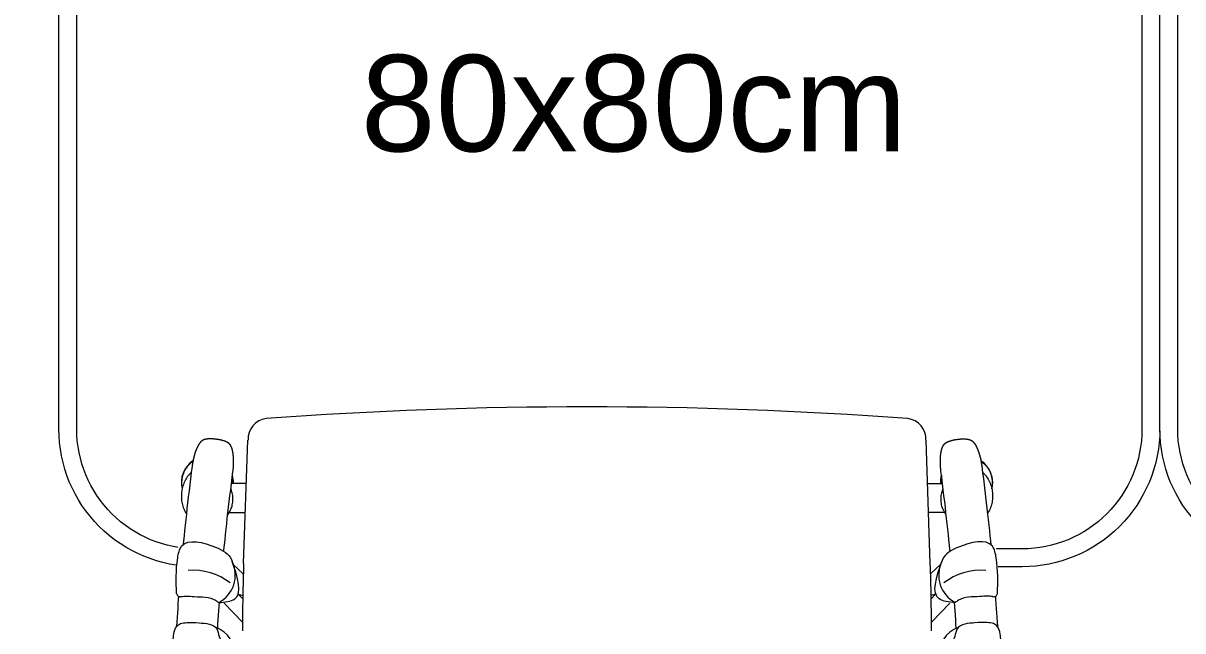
# Model space of a CAD drawing. Header units: centimetres. Extents: x 5488 to 20269, y -31398 to -19684.
# Drawn here: x 6162.2 to 6246.5, y -23435.6 to -23391.5 of the extents above; entities that cross this region are included whole.
import ezdxf

# ---------------------------------------------------------------- set-up
doc = ezdxf.new("R2010")
doc.units = ezdxf.units.CM
doc.set_wipeout_variables(frame=1)
doc.linetypes.add('( Hidden )', pattern=[0.375, 0.25, -0.125])
doc.linetypes.add('DOT', pattern=[0.25, 0, -0.25])
doc.layers.add('wipeout', color=7, linetype='Continuous', true_color=0xffffff)
for name, color, linetype, lineweight in [('xxx_Auto_Kaplama_Ahşap Tarama', 16, 'Continuous', 5), ('xxx_Auto_Tefris_Tefris', 32, 'Continuous', 15), ('xxx_Auto_Yardimci_Yazi', 7, 'Continuous', 9)]:
    doc.layers.add(name, color=color, linetype=linetype, lineweight=lineweight)
doc.styles.add('4N_100', font='arial.ttf', dxfattribs={"height": 16})

# ---------------------------------------------------------------- blocks, each defined once
blk = doc.blocks.new('uyt6ueueyu')
at = {"linetype": 'DOT'}
blk.add_wipeout([(-901.908, 523.87), (-841.908, 523.87), (-834.837, 520.941), (-831.908, 513.87), (-831.908, 451.684), (-834.837, 446.799), (-841.908, 443.87), (-901.908, 443.87), (-908.979, 446.799), (-911.908, 453.87), (-911.908, 513.87), (-908.979, 520.941)], dxfattribs=at).dxf.layer = 'wipeout'
at = {"color": 0}
for points in [[(-901.908, 523.87), (-841.908, 523.87, -0.414214), (-831.908, 513.87), (-831.908, 453.87, -0.414214), (-841.908, 443.87), (-901.908, 443.87, -0.414214), (-911.908, 453.87), (-911.908, 513.87, -0.414214)], [(-901.908, 522.57), (-841.908, 522.57, -0.414214), (-833.208, 513.87), (-833.208, 453.87, -0.414214), (-841.908, 445.17), (-901.908, 445.17, -0.414214), (-910.608, 453.87), (-910.608, 513.87, -0.414214)]]:
    blk.add_lwpolyline(points, format="xyb", close=True, dxfattribs=at)
at = {"layer": 'xxx_Auto_Yardimci_Yazi', "color": 0, "linetype": '( Hidden )', "ltscale": 50, "style": '4N_100'}
blk.add_text('80x80cm', height=7, rotation=90, dxfattribs=at).set_placement((-862.064, 465.807))
blk = doc.blocks.new('A$C3D946979')
blk.add_wipeout([(-24.741, 5.566), (-25.68, 5.564), (-25.748, 4.918), (-25.716, 3.357), (-25.716, 2.826), (-26.502, 2.438), (-27.383, 2.326), (-28.086, 2.326), (-28.311, 2.93), (-28.601, 3.809), (-29.309, 4.488), (-29.695, 5.843), (-29.452, 7.385), (-29.133, 8.266), (-29.803, 10.535), (-30.711, 24.967), (-28.803, 38.793), (-26.624, 45.419), (-24.671, 48.868), (-25.579, 50.774), (-25.942, 52.816), (-26.426, 53.969), (-26.283, 55.183), (-25.783, 55.754), (-24.943, 56.218), (-24.05, 56.254), (-22.8, 55.629), (-22.389, 55.545), (-22.478, 56.955), (-22.746, 57.74), (-22.836, 58.186), (-22.375, 59.432), (-21.814, 60.485), (-21.355, 60.967), (-20.627, 61.24), (-19.83, 61.16), (-18.464, 61.08), (-16.709, 60.967), (-14.828, 61.053), (-12.412, 61.338), (-10.698, 61.302), (-7.18, 60.909), (-4.608, 60.695), (-2.929, 60.892), (-1, 61.356), (1.239, 61.73), (3.954, 61.73), (6.829, 61.445), (9.336, 61.318), (13.658, 61.354), (16.605, 60.961), (20.927, 59.783), (22.413, 59.096), (22.842, 58.186), (22.753, 57.74), (22.485, 56.955), (22.395, 55.545), (22.806, 55.629), (24.056, 56.254), (24.949, 56.218), (25.789, 55.754), (26.289, 55.183), (26.432, 53.969), (25.948, 52.816), (25.585, 50.774), (24.677, 48.868), (26.63, 45.419), (28.809, 38.793), (30.718, 24.967), (29.809, 10.535), (29.139, 8.266), (29.459, 7.385), (29.701, 5.843), (29.315, 4.488), (28.607, 3.809), (28.318, 2.93), (28.093, 2.326), (27.389, 2.326), (26.509, 2.438), (25.723, 2.826), (25.723, 3.357), (25.754, 4.918), (25.686, 5.564), (24.747, 5.564), (24.727, 2.259), (24.279, 1.374), (23.31, 0.855), (22.777, 0.817), (11.397, 0.204), (0.003, 0), (-11.658, 0.214), (-23.312, 0.641), (-23.838, 1.023), (-24.273, 1.374), (-24.537, 1.827), (-24.629, 2.343)]).dxf.layer = 'wipeout'
at = {"color": 0}
for p, q in [((-26.369, 14.252), (-25.028, 15.625)), ((26.375, 14.252), (25.035, 15.625)), ((-25.333, 13.589), (-25.011, 13.937)), ((-25.333, 13.589), (-25.006, 13.704)), ((25.339, 13.589), (25.013, 13.704)), ((25.339, 13.589), (25.017, 13.937)), ((-25.696, 11.455), (-24.969, 12.124)), ((25.702, 11.455), (24.975, 12.124))]:
    blk.add_line(p, q, dxfattribs=at)
at = {"color": 0, "linetype": 'Continuous'}
for p, q in [((-24.945, 11.385), (-24.945, 11.385)), ((-24.945, 11.385), (-24.631, 2.415)), ((24.951, 11.385), (24.637, 2.415)), ((24.951, 11.385), (24.951, 11.385)), ((-25.985, 7.664), (-24.815, 7.664)), ((25.991, 7.664), (24.821, 7.664)), ((-24.741, 5.564), (-25.829, 5.564)), ((-24.741, 5.564), (-25.829, 5.564)), ((24.747, 5.564), (25.835, 5.564)), ((24.747, 5.564), (25.835, 5.564)), ((-24.631, 2.415), (-24.631, 2.415)), ((24.637, 2.415), (24.637, 2.415))]:
    blk.add_line(p, q, dxfattribs=at)
for points in [[(-26.829, 16.077), (-26.829, 16.077), (-26.81, 15.765), (-26.791, 15.45), (-26.77, 15.133), (-26.749, 14.814), (-26.726, 14.492), (-26.704, 14.181)], [(26.835, 16.077), (26.835, 16.077), (26.816, 15.765), (26.797, 15.45), (26.776, 15.133), (26.755, 14.814), (26.732, 14.492), (26.71, 14.181)], [(-29.674, 13.756), (-29.69, 13.974), (-29.714, 14.305), (-29.737, 14.634), (-29.759, 14.961), (-29.78, 15.284), (-29.8, 15.606), (-29.819, 15.926), (-29.821, 15.964)], [(29.68, 13.756), (29.696, 13.974), (29.72, 14.305), (29.743, 14.634), (29.765, 14.961), (29.786, 15.284), (29.806, 15.606), (29.825, 15.926), (29.827, 15.964)], [(-26.383, 10.49), (-26.373, 10.386), (-26.336, 10.019), (-26.297, 9.646), (-26.257, 9.268), (-26.216, 8.885), (-26.174, 8.496), (-26.13, 8.1), (-26.084, 7.699), (-26.037, 7.291), (-25.988, 6.875), (-25.938, 6.453), (-25.885, 6.023), (-25.831, 5.585), (-25.776, 5.139), (-25.72, 4.697)], [(26.389, 10.49), (26.379, 10.386), (26.342, 10.019), (26.303, 9.646), (26.264, 9.268), (26.222, 8.885), (26.18, 8.496), (26.136, 8.1), (26.09, 7.699), (26.043, 7.291), (25.994, 6.875), (25.944, 6.453), (25.892, 6.023), (25.838, 5.585), (25.782, 5.139), (25.726, 4.697)], [(-28.688, 4.307), (-28.746, 4.767), (-28.803, 5.221), (-28.858, 5.668), (-28.911, 6.105), (-28.963, 6.535), (-29.012, 6.958), (-29.06, 7.374), (-29.107, 7.783), (-29.151, 8.186), (-29.195, 8.583), (-29.237, 8.973), (-29.277, 9.358), (-29.316, 9.738), (-29.343, 10.002)], [(28.694, 4.307), (28.752, 4.767), (28.809, 5.221), (28.864, 5.668), (28.917, 6.105), (28.969, 6.535), (29.018, 6.958), (29.066, 7.374), (29.113, 7.783), (29.158, 8.186), (29.201, 8.583), (29.243, 8.973), (29.283, 9.358), (29.322, 9.738), (29.349, 10.002)], [(-28.024, 2.509), (-28.027, 2.512), (-28.031, 2.516), (-28.035, 2.519), (-28.039, 2.523), (-28.043, 2.527), (-28.046, 2.53), (-28.05, 2.534), (-28.054, 2.539), (-28.059, 2.543), (-28.063, 2.547), (-28.067, 2.552), (-28.071, 2.556), (-28.076, 2.561), (-28.08, 2.566), (-28.084, 2.571), (-28.089, 2.576), (-28.093, 2.581), (-28.098, 2.587), (-28.103, 2.592), (-28.107, 2.598), (-28.112, 2.604), (-28.117, 2.61), (-28.122, 2.616), (-28.127, 2.622), (-28.132, 2.628), (-28.137, 2.635), (-28.142, 2.642), (-28.147, 2.648), (-28.152, 2.655), (-28.157, 2.663), (-28.162, 2.67), (-28.167, 2.677), (-28.172, 2.685), (-28.177, 2.692), (-28.182, 2.7), (-28.188, 2.708), (-28.193, 2.716), (-28.198, 2.724), (-28.203, 2.732), (-28.208, 2.74), (-28.214, 2.749), (-28.219, 2.758), (-28.224, 2.766), (-28.229, 2.775), (-28.235, 2.784), (-28.24, 2.794), (-28.245, 2.803), (-28.251, 2.812), (-28.256, 2.822), (-28.261, 2.832), (-28.266, 2.842), (-28.272, 2.852), (-28.277, 2.862), (-28.282, 2.872), (-28.288, 2.882), (-28.293, 2.893), (-28.298, 2.903), (-28.304, 2.914), (-28.309, 2.925), (-28.314, 2.936), (-28.319, 2.947), (-28.325, 2.958), (-28.33, 2.969), (-28.335, 2.981), (-28.34, 2.992), (-28.345, 3.004), (-28.351, 3.015), (-28.356, 3.027), (-28.361, 3.039), (-28.366, 3.051), (-28.371, 3.063), (-28.376, 3.076), (-28.381, 3.088), (-28.386, 3.1), (-28.392, 3.113), (-28.397, 3.126), (-28.402, 3.138), (-28.407, 3.151), (-28.412, 3.164), (-28.417, 3.178), (-28.422, 3.191), (-28.427, 3.204), (-28.432, 3.218), (-28.436, 3.232), (-28.441, 3.245), (-28.446, 3.259), (-28.451, 3.273), (-28.456, 3.288), (-28.461, 3.302), (-28.466, 3.316), (-28.471, 3.331), (-28.476, 3.346), (-28.481, 3.361), (-28.485, 3.376), (-28.49, 3.391), (-28.495, 3.406), (-28.5, 3.422), (-28.505, 3.438), (-28.509, 3.454), (-28.514, 3.47), (-28.519, 3.486), (-28.524, 3.502), (-28.528, 3.519), (-28.533, 3.535), (-28.538, 3.552), (-28.542, 3.569), (-28.547, 3.587), (-28.552, 3.604), (-28.556, 3.622), (-28.561, 3.64), (-28.565, 3.658), (-28.57, 3.676), (-28.574, 3.694), (-28.579, 3.713), (-28.583, 3.732), (-28.588, 3.751), (-28.592, 3.77), (-28.597, 3.789), (-28.601, 3.809), (-28.606, 3.829), (-28.61, 3.849), (-28.614, 3.87), (-28.619, 3.89), (-28.623, 3.911), (-28.627, 3.932), (-28.631, 3.954), (-28.635, 3.975), (-28.639, 3.997), (-28.643, 4.02), (-28.648, 4.042), (-28.651, 4.065), (-28.655, 4.088), (-28.659, 4.111), (-28.663, 4.135), (-28.667, 4.159), (-28.671, 4.183), (-28.674, 4.208), (-28.678, 4.232), (-28.681, 4.258), (-28.685, 4.283), (-28.688, 4.307)], [(-25.72, 4.697), (-25.715, 4.657), (-25.71, 4.615), (-25.705, 4.573), (-25.701, 4.53), (-25.697, 4.488), (-25.693, 4.445), (-25.69, 4.403), (-25.687, 4.36), (-25.684, 4.318), (-25.681, 4.275), (-25.679, 4.233), (-25.677, 4.192), (-25.676, 4.15), (-25.675, 4.109), (-25.674, 4.069), (-25.673, 4.029), (-25.673, 3.99), (-25.673, 3.974)], [(25.726, 4.697), (25.721, 4.657), (25.716, 4.615), (25.711, 4.573), (25.707, 4.53), (25.703, 4.488), (25.699, 4.445), (25.696, 4.403), (25.693, 4.36), (25.69, 4.318), (25.688, 4.275), (25.685, 4.233), (25.684, 4.192), (25.682, 4.15), (25.681, 4.109), (25.68, 4.069), (25.68, 4.029), (25.679, 3.99), (25.679, 3.974)], [(28.03, 2.509), (28.034, 2.512), (28.037, 2.516), (28.041, 2.519), (28.045, 2.523), (28.049, 2.527), (28.053, 2.53), (28.057, 2.534), (28.061, 2.539), (28.065, 2.543), (28.069, 2.547), (28.073, 2.552), (28.077, 2.556), (28.082, 2.561), (28.086, 2.566), (28.091, 2.571), (28.095, 2.576), (28.1, 2.581), (28.104, 2.587), (28.109, 2.592), (28.114, 2.598), (28.118, 2.604), (28.123, 2.61), (28.128, 2.616), (28.133, 2.622), (28.138, 2.628), (28.143, 2.635), (28.148, 2.642), (28.153, 2.648), (28.158, 2.655), (28.163, 2.663), (28.168, 2.67), (28.173, 2.677), (28.178, 2.685), (28.183, 2.692), (28.189, 2.7), (28.194, 2.708), (28.199, 2.716), (28.204, 2.724), (28.209, 2.732), (28.214, 2.74), (28.22, 2.749), (28.225, 2.758), (28.23, 2.766), (28.235, 2.775), (28.241, 2.784), (28.246, 2.794), (28.251, 2.803), (28.257, 2.812), (28.262, 2.822), (28.267, 2.832), (28.273, 2.842), (28.278, 2.852), (28.283, 2.862), (28.289, 2.872), (28.294, 2.882), (28.299, 2.893), (28.304, 2.903), (28.31, 2.914), (28.315, 2.925), (28.32, 2.936), (28.325, 2.947), (28.331, 2.958), (28.336, 2.969), (28.341, 2.981), (28.346, 2.992), (28.352, 3.004), (28.357, 3.015), (28.362, 3.027), (28.367, 3.039), (28.372, 3.051), (28.377, 3.063), (28.382, 3.076), (28.388, 3.088), (28.393, 3.1), (28.398, 3.113), (28.403, 3.126), (28.408, 3.138), (28.413, 3.151), (28.418, 3.164), (28.423, 3.178), (28.428, 3.191), (28.433, 3.204), (28.438, 3.218), (28.443, 3.232), (28.448, 3.245), (28.452, 3.259), (28.457, 3.273), (28.462, 3.288), (28.467, 3.302), (28.472, 3.316), (28.477, 3.331), (28.482, 3.346), (28.487, 3.361), (28.491, 3.376), (28.496, 3.391), (28.501, 3.406), (28.506, 3.422), (28.511, 3.438), (28.515, 3.454), (28.52, 3.47), (28.525, 3.486), (28.53, 3.502), (28.534, 3.519), (28.539, 3.535), (28.544, 3.552), (28.548, 3.569), (28.553, 3.587), (28.558, 3.604), (28.562, 3.622), (28.567, 3.64), (28.572, 3.658), (28.576, 3.676), (28.581, 3.694), (28.585, 3.713), (28.59, 3.732), (28.594, 3.751), (28.599, 3.77), (28.603, 3.789), (28.607, 3.809), (28.612, 3.829), (28.616, 3.849), (28.62, 3.87), (28.625, 3.89), (28.629, 3.911), (28.633, 3.932), (28.637, 3.954), (28.641, 3.975), (28.646, 3.997), (28.65, 4.02), (28.654, 4.042), (28.658, 4.065), (28.662, 4.088), (28.665, 4.111), (28.669, 4.135), (28.673, 4.159), (28.677, 4.183), (28.68, 4.208), (28.684, 4.232), (28.687, 4.258), (28.691, 4.283), (28.694, 4.307)], [(-25.673, 3.974), (-25.673, 3.957), (-25.673, 3.939), (-25.674, 3.92), (-25.674, 3.902), (-25.674, 3.885), (-25.674, 3.867), (-25.675, 3.85), (-25.675, 3.833), (-25.676, 3.817), (-25.676, 3.8), (-25.677, 3.784), (-25.678, 3.768), (-25.678, 3.752), (-25.679, 3.736), (-25.68, 3.721), (-25.681, 3.705), (-25.682, 3.69), (-25.683, 3.675), (-25.684, 3.66), (-25.685, 3.645), (-25.686, 3.63), (-25.687, 3.616), (-25.688, 3.601), (-25.689, 3.587), (-25.691, 3.572), (-25.692, 3.558), (-25.693, 3.544), (-25.695, 3.53), (-25.696, 3.516), (-25.697, 3.502), (-25.699, 3.488), (-25.701, 3.475), (-25.702, 3.461), (-25.704, 3.448), (-25.705, 3.434), (-25.707, 3.421), (-25.709, 3.408), (-25.711, 3.395), (-25.713, 3.382), (-25.714, 3.369), (-25.716, 3.357), (-25.718, 3.344), (-25.72, 3.332), (-25.722, 3.319), (-25.724, 3.307), (-25.727, 3.295), (-25.729, 3.283), (-25.731, 3.271), (-25.733, 3.259), (-25.735, 3.247), (-25.738, 3.236), (-25.74, 3.224), (-25.742, 3.213), (-25.745, 3.202), (-25.747, 3.191), (-25.75, 3.18), (-25.752, 3.169), (-25.755, 3.158), (-25.757, 3.147), (-25.76, 3.137), (-25.763, 3.126), (-25.765, 3.116), (-25.768, 3.106), (-25.771, 3.096), (-25.773, 3.086), (-25.776, 3.076), (-25.779, 3.066), (-25.782, 3.057), (-25.784, 3.048), (-25.787, 3.038), (-25.79, 3.029), (-25.793, 3.02), (-25.796, 3.012), (-25.799, 3.003), (-25.802, 2.994), (-25.805, 2.986), (-25.808, 2.978), (-25.81, 2.969), (-25.813, 2.961), (-25.816, 2.953), (-25.819, 2.946), (-25.822, 2.938), (-25.826, 2.931), (-25.829, 2.923), (-25.832, 2.916), (-25.835, 2.909), (-25.838, 2.902), (-25.841, 2.895), (-25.844, 2.889), (-25.847, 2.882), (-25.849, 2.876), (-25.852, 2.87), (-25.855, 2.864), (-25.858, 2.858), (-25.861, 2.852), (-25.864, 2.847), (-25.867, 2.841), (-25.87, 2.836), (-25.872, 2.831), (-25.875, 2.826), (-25.878, 2.821), (-25.881, 2.816), (-25.883, 2.812), (-25.886, 2.807), (-25.889, 2.803), (-25.891, 2.799), (-25.894, 2.794), (-25.896, 2.79), (-25.899, 2.786), (-25.901, 2.782), (-25.904, 2.778), (-25.907, 2.775), (-25.909, 2.771), (-25.912, 2.767), (-25.914, 2.764), (-25.917, 2.76), (-25.919, 2.757), (-25.922, 2.753), (-25.924, 2.75), (-25.927, 2.747), (-25.929, 2.743), (-25.932, 2.74), (-25.934, 2.737), (-25.937, 2.734), (-25.939, 2.73), (-25.942, 2.727), (-25.945, 2.724), (-25.947, 2.721), (-25.95, 2.718), (-25.953, 2.715), (-25.955, 2.712), (-25.958, 2.708), (-25.961, 2.705), (-25.964, 2.702), (-25.967, 2.699), (-25.97, 2.696), (-25.973, 2.693), (-25.976, 2.69), (-25.979, 2.687), (-25.982, 2.683), (-25.986, 2.68), (-25.989, 2.677), (-25.992, 2.674), (-25.996, 2.671), (-25.999, 2.668), (-26.003, 2.664), (-26.006, 2.661), (-26.01, 2.658), (-26.014, 2.655), (-26.018, 2.652), (-26.021, 2.649), (-26.025, 2.646), (-26.029, 2.643), (-26.033, 2.64), (-26.037, 2.637), (-26.041, 2.634), (-26.045, 2.631), (-26.049, 2.628), (-26.054, 2.625), (-26.058, 2.622), (-26.062, 2.619), (-26.067, 2.616), (-26.071, 2.613), (-26.076, 2.61), (-26.08, 2.607), (-26.085, 2.604), (-26.09, 2.601), (-26.095, 2.598), (-26.1, 2.595), (-26.105, 2.592), (-26.11, 2.589), (-26.115, 2.586), (-26.121, 2.583), (-26.126, 2.579), (-26.132, 2.576), (-26.137, 2.573), (-26.143, 2.57), (-26.149, 2.567), (-26.155, 2.564), (-26.162, 2.561), (-26.168, 2.558), (-26.175, 2.554), (-26.181, 2.551), (-26.188, 2.548), (-26.195, 2.545), (-26.202, 2.541), (-26.21, 2.538), (-26.218, 2.535), (-26.226, 2.531), (-26.234, 2.528), (-26.243, 2.524), (-26.251, 2.52), (-26.26, 2.517), (-26.27, 2.513), (-26.279, 2.509), (-26.288, 2.506), (-26.298, 2.502), (-26.307, 2.499), (-26.317, 2.495)], [(25.679, 3.974), (25.679, 3.957), (25.68, 3.939), (25.68, 3.92), (25.68, 3.902), (25.68, 3.885), (25.681, 3.867), (25.681, 3.85), (25.681, 3.833), (25.682, 3.817), (25.683, 3.8), (25.683, 3.784), (25.684, 3.768), (25.685, 3.752), (25.685, 3.736), (25.686, 3.721), (25.687, 3.705), (25.688, 3.69), (25.689, 3.675), (25.69, 3.66), (25.691, 3.645), (25.692, 3.63), (25.693, 3.616), (25.694, 3.601), (25.695, 3.587), (25.697, 3.572), (25.698, 3.558), (25.699, 3.544), (25.701, 3.53), (25.702, 3.516), (25.704, 3.502), (25.705, 3.488), (25.707, 3.475), (25.708, 3.461), (25.71, 3.448), (25.712, 3.434), (25.713, 3.421), (25.715, 3.408), (25.717, 3.395), (25.719, 3.382), (25.721, 3.369), (25.723, 3.357), (25.725, 3.344), (25.727, 3.332), (25.729, 3.319), (25.731, 3.307), (25.733, 3.295), (25.735, 3.283), (25.737, 3.271), (25.739, 3.259), (25.742, 3.247), (25.744, 3.236), (25.746, 3.224), (25.749, 3.213), (25.751, 3.202), (25.753, 3.191), (25.756, 3.18), (25.758, 3.169), (25.761, 3.158), (25.763, 3.147), (25.766, 3.137), (25.769, 3.126), (25.771, 3.116), (25.774, 3.106), (25.777, 3.096), (25.779, 3.086), (25.782, 3.076), (25.785, 3.066), (25.788, 3.057), (25.791, 3.048), (25.793, 3.038), (25.796, 3.029), (25.799, 3.02), (25.802, 3.012), (25.805, 3.003), (25.808, 2.994), (25.811, 2.986), (25.814, 2.978), (25.817, 2.969), (25.82, 2.961), (25.823, 2.953), (25.826, 2.946), (25.829, 2.938), (25.832, 2.931), (25.835, 2.923), (25.838, 2.916), (25.841, 2.909), (25.844, 2.902), (25.847, 2.895), (25.85, 2.889), (25.853, 2.882), (25.856, 2.876), (25.859, 2.87), (25.861, 2.864), (25.864, 2.858), (25.867, 2.852), (25.87, 2.847), (25.873, 2.841), (25.876, 2.836), (25.879, 2.831), (25.881, 2.826), (25.884, 2.821), (25.887, 2.816), (25.889, 2.812), (25.892, 2.807), (25.895, 2.803), (25.897, 2.799), (25.9, 2.794), (25.902, 2.79), (25.905, 2.786), (25.908, 2.782), (25.91, 2.778), (25.913, 2.775), (25.915, 2.771), (25.918, 2.767), (25.92, 2.764), (25.923, 2.76), (25.925, 2.757), (25.928, 2.753), (25.93, 2.75), (25.933, 2.747), (25.935, 2.743), (25.938, 2.74), (25.94, 2.737), (25.943, 2.734), (25.945, 2.73), (25.948, 2.727), (25.951, 2.724), (25.953, 2.721), (25.956, 2.718), (25.959, 2.715), (25.962, 2.712), (25.964, 2.708), (25.967, 2.705), (25.97, 2.702), (25.973, 2.699), (25.976, 2.696), (25.979, 2.693), (25.982, 2.69), (25.985, 2.687), (25.988, 2.683), (25.992, 2.68), (25.995, 2.677), (25.998, 2.674), (26.002, 2.671), (26.005, 2.668), (26.009, 2.664), (26.013, 2.661), (26.016, 2.658), (26.02, 2.655), (26.024, 2.652), (26.027, 2.649), (26.031, 2.646), (26.035, 2.643), (26.039, 2.64), (26.043, 2.637), (26.047, 2.634), (26.051, 2.631), (26.056, 2.628), (26.06, 2.625), (26.064, 2.622), (26.068, 2.619), (26.073, 2.616), (26.077, 2.613), (26.082, 2.61), (26.086, 2.607), (26.091, 2.604), (26.096, 2.601), (26.101, 2.598), (26.106, 2.595), (26.111, 2.592), (26.116, 2.589), (26.121, 2.586), (26.127, 2.583), (26.132, 2.579), (26.138, 2.576), (26.144, 2.573), (26.149, 2.57), (26.155, 2.567), (26.162, 2.564), (26.168, 2.561), (26.174, 2.558), (26.181, 2.554), (26.187, 2.551), (26.194, 2.548), (26.201, 2.545), (26.209, 2.541), (26.216, 2.538), (26.224, 2.535), (26.232, 2.531), (26.24, 2.528), (26.249, 2.524), (26.258, 2.52), (26.267, 2.517), (26.276, 2.513), (26.285, 2.509), (26.294, 2.506), (26.304, 2.502), (26.313, 2.499), (26.323, 2.495)], [(-26.317, 2.495), (-26.326, 2.492), (-26.336, 2.489), (-26.346, 2.485), (-26.356, 2.482), (-26.365, 2.479), (-26.375, 2.475), (-26.385, 2.472), (-26.395, 2.469), (-26.405, 2.466), (-26.415, 2.463), (-26.425, 2.46), (-26.435, 2.457), (-26.446, 2.454), (-26.456, 2.451), (-26.466, 2.448), (-26.476, 2.445), (-26.487, 2.442), (-26.497, 2.439), (-26.508, 2.436), (-26.518, 2.434), (-26.529, 2.431), (-26.539, 2.428), (-26.55, 2.426), (-26.56, 2.423), (-26.571, 2.42), (-26.582, 2.418), (-26.593, 2.415), (-26.603, 2.413), (-26.614, 2.41), (-26.625, 2.408), (-26.636, 2.406), (-26.647, 2.403), (-26.658, 2.401), (-26.669, 2.399), (-26.68, 2.396), (-26.691, 2.394), (-26.702, 2.392), (-26.713, 2.39), (-26.724, 2.388), (-26.736, 2.385), (-26.747, 2.383), (-26.758, 2.381), (-26.769, 2.379), (-26.781, 2.377), (-26.792, 2.375), (-26.803, 2.374), (-26.815, 2.372), (-26.826, 2.37), (-26.837, 2.368), (-26.849, 2.366), (-26.86, 2.365), (-26.872, 2.363), (-26.883, 2.361), (-26.894, 2.36), (-26.906, 2.358), (-26.917, 2.356), (-26.929, 2.355), (-26.94, 2.353), (-26.952, 2.352), (-26.963, 2.351), (-26.974, 2.349), (-26.986, 2.348), (-26.997, 2.347), (-27.009, 2.345), (-27.02, 2.344), (-27.032, 2.343), (-27.043, 2.342), (-27.054, 2.341), (-27.066, 2.34), (-27.077, 2.339), (-27.089, 2.338), (-27.1, 2.337), (-27.111, 2.336), (-27.123, 2.335), (-27.134, 2.334), (-27.145, 2.333), (-27.157, 2.332), (-27.168, 2.332), (-27.179, 2.331), (-27.191, 2.33), (-27.202, 2.33), (-27.213, 2.329), (-27.224, 2.329), (-27.235, 2.328), (-27.246, 2.328), (-27.257, 2.327), (-27.269, 2.327), (-27.28, 2.327), (-27.291, 2.326), (-27.302, 2.326), (-27.312, 2.326), (-27.323, 2.326), (-27.334, 2.326), (-27.345, 2.326), (-27.356, 2.326), (-27.367, 2.326), (-27.378, 2.326), (-27.388, 2.326), (-27.399, 2.326), (-27.41, 2.326), (-27.42, 2.326), (-27.431, 2.327), (-27.441, 2.327), (-27.452, 2.328), (-27.462, 2.328), (-27.473, 2.328), (-27.483, 2.329), (-27.494, 2.33), (-27.504, 2.33), (-27.514, 2.331), (-27.525, 2.332), (-27.535, 2.332), (-27.546, 2.333), (-27.556, 2.334), (-27.566, 2.335), (-27.577, 2.336), (-27.587, 2.337), (-27.597, 2.338), (-27.607, 2.34), (-27.617, 2.341), (-27.627, 2.342), (-27.636, 2.344), (-27.646, 2.345), (-27.655, 2.347), (-27.665, 2.348), (-27.674, 2.35), (-27.682, 2.351), (-27.691, 2.353), (-27.699, 2.354), (-27.707, 2.356), (-27.714, 2.357), (-27.722, 2.359), (-27.729, 2.361), (-27.736, 2.362), (-27.743, 2.364), (-27.75, 2.366), (-27.757, 2.367), (-27.763, 2.369), (-27.769, 2.371), (-27.776, 2.373), (-27.782, 2.374), (-27.788, 2.376), (-27.794, 2.378), (-27.799, 2.38), (-27.805, 2.382), (-27.81, 2.383), (-27.816, 2.385), (-27.821, 2.387), (-27.826, 2.389), (-27.832, 2.391), (-27.837, 2.393), (-27.842, 2.395), (-27.847, 2.397), (-27.852, 2.399), (-27.856, 2.401), (-27.861, 2.403), (-27.866, 2.405), (-27.871, 2.407), (-27.875, 2.409), (-27.88, 2.411), (-27.884, 2.413), (-27.889, 2.416), (-27.893, 2.418), (-27.897, 2.42), (-27.901, 2.422), (-27.906, 2.424), (-27.91, 2.427), (-27.914, 2.429), (-27.918, 2.431), (-27.922, 2.433), (-27.925, 2.436), (-27.929, 2.438), (-27.933, 2.44), (-27.936, 2.442), (-27.94, 2.445), (-27.944, 2.447), (-27.947, 2.449), (-27.951, 2.452), (-27.954, 2.454), (-27.958, 2.456), (-27.961, 2.459), (-27.965, 2.461), (-27.968, 2.464), (-27.971, 2.466), (-27.975, 2.469), (-27.978, 2.471), (-27.982, 2.474), (-27.985, 2.476), (-27.989, 2.479), (-27.992, 2.482), (-27.995, 2.485), (-27.999, 2.487), (-28.002, 2.49), (-28.006, 2.493), (-28.009, 2.496), (-28.013, 2.499), (-28.017, 2.502), (-28.02, 2.506), (-28.024, 2.509)], [(26.323, 2.495), (26.333, 2.492), (26.342, 2.489), (26.352, 2.485), (26.362, 2.482), (26.372, 2.479), (26.381, 2.475), (26.391, 2.472), (26.401, 2.469), (26.411, 2.466), (26.421, 2.463), (26.431, 2.46), (26.442, 2.457), (26.452, 2.454), (26.462, 2.451), (26.472, 2.448), (26.483, 2.445), (26.493, 2.442), (26.503, 2.439), (26.514, 2.436), (26.524, 2.434), (26.535, 2.431), (26.545, 2.428), (26.556, 2.426), (26.567, 2.423), (26.577, 2.42), (26.588, 2.418), (26.599, 2.415), (26.61, 2.413), (26.62, 2.41), (26.631, 2.408), (26.642, 2.406), (26.653, 2.403), (26.664, 2.401), (26.675, 2.399), (26.686, 2.396), (26.697, 2.394), (26.708, 2.392), (26.719, 2.39), (26.731, 2.388), (26.742, 2.385), (26.753, 2.383), (26.764, 2.381), (26.776, 2.379), (26.787, 2.377), (26.798, 2.375), (26.809, 2.374), (26.821, 2.372), (26.832, 2.37), (26.843, 2.368), (26.855, 2.366), (26.866, 2.365), (26.878, 2.363), (26.889, 2.361), (26.9, 2.36), (26.912, 2.358), (26.923, 2.356), (26.935, 2.355), (26.946, 2.353), (26.958, 2.352), (26.969, 2.351), (26.981, 2.349), (26.992, 2.348), (27.003, 2.347), (27.015, 2.345), (27.026, 2.344), (27.038, 2.343), (27.049, 2.342), (27.061, 2.341), (27.072, 2.34), (27.083, 2.339), (27.095, 2.338), (27.106, 2.337), (27.118, 2.336), (27.129, 2.335), (27.14, 2.334), (27.152, 2.333), (27.163, 2.332), (27.174, 2.332), (27.185, 2.331), (27.197, 2.33), (27.208, 2.33), (27.219, 2.329), (27.23, 2.329), (27.241, 2.328), (27.253, 2.328), (27.264, 2.327), (27.275, 2.327), (27.286, 2.327), (27.297, 2.326), (27.308, 2.326), (27.319, 2.326), (27.33, 2.326), (27.34, 2.326), (27.351, 2.326), (27.362, 2.326), (27.373, 2.326), (27.384, 2.326), (27.394, 2.326), (27.405, 2.326), (27.416, 2.326), (27.426, 2.326), (27.437, 2.327), (27.447, 2.327), (27.458, 2.328), (27.468, 2.328), (27.479, 2.328), (27.489, 2.329), (27.5, 2.33), (27.51, 2.33), (27.521, 2.331), (27.531, 2.332), (27.541, 2.332), (27.552, 2.333), (27.562, 2.334), (27.572, 2.335), (27.583, 2.336), (27.593, 2.337), (27.603, 2.338), (27.613, 2.34), (27.623, 2.341), (27.633, 2.342), (27.643, 2.344), (27.652, 2.345), (27.662, 2.347), (27.671, 2.348), (27.68, 2.35), (27.689, 2.351), (27.697, 2.353), (27.705, 2.354), (27.713, 2.356), (27.721, 2.357), (27.728, 2.359), (27.735, 2.361), (27.742, 2.362), (27.749, 2.364), (27.756, 2.366), (27.763, 2.367), (27.769, 2.369), (27.776, 2.371), (27.782, 2.373), (27.788, 2.374), (27.794, 2.376), (27.8, 2.378), (27.805, 2.38), (27.811, 2.382), (27.817, 2.383), (27.822, 2.385), (27.827, 2.387), (27.833, 2.389), (27.838, 2.391), (27.843, 2.393), (27.848, 2.395), (27.853, 2.397), (27.858, 2.399), (27.863, 2.401), (27.867, 2.403), (27.872, 2.405), (27.877, 2.407), (27.881, 2.409), (27.886, 2.411), (27.89, 2.413), (27.895, 2.416), (27.899, 2.418), (27.903, 2.42), (27.908, 2.422), (27.912, 2.424), (27.916, 2.427), (27.92, 2.429), (27.924, 2.431), (27.928, 2.433), (27.932, 2.436), (27.935, 2.438), (27.939, 2.44), (27.943, 2.442), (27.946, 2.445), (27.95, 2.447), (27.953, 2.449), (27.957, 2.452), (27.96, 2.454), (27.964, 2.456), (27.967, 2.459), (27.971, 2.461), (27.974, 2.464), (27.978, 2.466), (27.981, 2.469), (27.984, 2.471), (27.988, 2.474), (27.991, 2.476), (27.995, 2.479), (27.998, 2.482), (28.002, 2.485), (28.005, 2.487), (28.009, 2.49), (28.012, 2.493), (28.016, 2.496), (28.019, 2.499), (28.023, 2.502), (28.026, 2.506), (28.03, 2.509)]]:
    blk.add_lwpolyline(points, dxfattribs=at)
at = {"color": 0}
for centre, radius, start, end in [((-27.503, 17.756), 1.81, 287.36087, 98.41718), ((27.509, 17.756), 1.81, 81.58282, 252.63913), ((-29.554, 13.517), 0.266, 72.1329, 172.71193), ((-27.814, 12.208), 2.264, 334.47471, 62.07072), ((27.82, 12.208), 2.264, 117.92928, 205.52529), ((29.561, 13.517), 0.266, 7.28807, 107.8671), ((-28.6, 16.2), 4.337, 265.103, 308.06332), ((28.606, 16.2), 4.337, 231.93668, 274.897), ((-23.13, 2.343), 1.498, 177.25247, 263.3283), ((23.136, 2.343), 1.498, 276.6717, 2.74753), ((0, 318.054), 318.054, 265.79808, 274.20303)]:
    blk.add_arc(centre, radius, start, end, dxfattribs=at)
at = {"color": 0, "linetype": 'Continuous'}
for centre, radius, start, end in [((114.51, 16.258), 139.539, 180, 182.00122), ((-114.503, 16.258), 139.539, 357.99878, 360), ((-27.575, 5.496), 1.896, 166.1181, 236.40585), ((27.581, 5.496), 1.896, 303.59415, 13.8819), ((-27.573, 5.505), 1.876, 345.01391, 1.77606), ((-27.575, 5.496), 1.896, 343.81557, 2.03219), ((27.581, 5.496), 1.896, 177.96781, 196.18443), ((27.579, 5.505), 1.876, 178.22394, 194.98609), ((-25.818, 4.685), 0.0996, 359.93103, 7.2593), ((25.825, 4.685), 0.0996, 172.7407, 180.06897)]:
    blk.add_arc(centre, radius, start, end, dxfattribs=at)
at = {"color": 0}
for points in [[(-30.172, 19.209), (-30.135, 18.872), (-30.03, 17.74), (-30.184, 15.756), (-28.926, 15.643), (-28.079, 15.68), (-26.868, 15.784), (-26.724, 16.941), (-26.011, 17.852), (-26.688, 18.7), (-26.843, 19.396), (-27.332, 19.546), (-27.784, 19.553), (-28.514, 19.506), (-29.227, 19.478), (-29.755, 19.557), (-29.808, 19.567)], [(30.178, 19.209), (30.141, 18.872), (30.036, 17.74), (30.19, 15.756), (28.932, 15.643), (28.085, 15.68), (26.874, 15.784), (26.73, 16.941), (26.017, 17.852), (26.694, 18.7), (26.85, 19.396), (27.338, 19.546), (27.79, 19.553), (28.52, 19.506), (29.233, 19.478), (29.761, 19.557), (29.814, 19.567)]]:
    blk.add_open_spline(points, degree=3, knots=[3.854023, 3.854023, 3.854023, 3.854023, 16.546227, 38.521238, 43.179211, 52.016197, 65.591116, 71.485374, 84.792764, 95.185356, 100.712243, 104.500367, 109.247904, 114.505743, 126.410231, 130.579045, 130.579045, 130.579045, 130.579045], dxfattribs=at)
for points in [[(-29.819, 13.551), (-29.736, 10.97), (-29.453, 10.117), (-26.984, 10.189), (-25.835, 11.077), (-25.771, 11.232)], [(-29.474, 13.771), (-29.121, 13.738), (-28.532, 13.775), (-26.981, 14.041), (-26.753, 14.209)], [(-26.753, 14.209), (-25.591, 13.95), (-25.771, 11.232)], [(26.76, 14.209), (25.597, 13.95), (25.777, 11.232)], [(29.825, 13.551), (29.742, 10.97), (29.459, 10.117), (26.99, 10.189), (25.841, 11.077), (25.777, 11.232)], [(29.481, 13.771), (29.127, 13.738), (28.538, 13.775), (26.988, 14.041), (26.76, 14.209)]]:
    blk.add_spline(points, degree=3, dxfattribs=at)
at = {"color": 0, "linetype": 'Continuous'}
for points, knots in [([(-28.744, 4.75), (-28.8, 4.801), (-28.904, 4.908), (-29.082, 5.134), (-29.256, 5.437), (-29.395, 5.822), (-29.468, 6.218), (-29.477, 6.618), (-29.423, 7.016), (-29.302, 7.405), (-29.178, 7.649), (-29.105, 7.765)], [0, 0, 0, 0, 0.06949, 0.135819, 0.263024, 0.386532, 0.508371, 0.629659, 0.75125, 0.87414, 1, 1, 1, 1]), ([(-26.101, 7.849), (-26.047, 7.772), (-25.95, 7.612), (-25.873, 7.441), (-25.84, 7.355)], [0, 0, 0, 0, 0.506004, 1, 1, 1, 1]), ([(26.107, 7.849), (26.053, 7.772), (25.956, 7.612), (25.88, 7.441), (25.847, 7.355)], [0, 0, 0, 0, 0.506004, 1, 1, 1, 1]), ([(28.75, 4.75), (28.806, 4.801), (28.91, 4.908), (29.088, 5.134), (29.262, 5.437), (29.402, 5.822), (29.475, 6.218), (29.484, 6.618), (29.429, 7.016), (29.309, 7.405), (29.184, 7.649), (29.111, 7.765)], [0, 0, 0, 0, 0.06949, 0.135819, 0.263024, 0.386532, 0.508371, 0.629659, 0.75125, 0.87414, 1, 1, 1, 1]), ([(-25.84, 7.355), (-25.821, 7.305), (-25.786, 7.197), (-25.746, 7.024), (-25.722, 6.834), (-25.719, 6.637), (-25.735, 6.441), (-25.77, 6.256), (-25.817, 6.09), (-25.855, 5.986), (-25.875, 5.939)], [0, 0, 0, 0, 0.110725, 0.234448, 0.367466, 0.505091, 0.641927, 0.772786, 0.893353, 1, 1, 1, 1]), ([(25.847, 7.355), (25.827, 7.305), (25.792, 7.197), (25.752, 7.024), (25.728, 6.834), (25.725, 6.637), (25.742, 6.441), (25.776, 6.256), (25.823, 6.09), (25.862, 5.986), (25.881, 5.939)], [0, 0, 0, 0, 0.110725, 0.234448, 0.367466, 0.505091, 0.641927, 0.772786, 0.893353, 1, 1, 1, 1]), ([(-28.631, 3.954), (-28.708, 4.006), (-28.855, 4.123), (-29.046, 4.328), (-29.205, 4.56), (-29.328, 4.813), (-29.411, 5.081), (-29.454, 5.358), (-29.455, 5.639), (-29.428, 5.824), (-29.408, 5.915)], [0, 0, 0, 0, 0.12503, 0.250049, 0.375057, 0.500055, 0.625046, 0.750031, 0.875015, 1, 1, 1, 1]), ([(28.637, 3.954), (28.714, 4.006), (28.861, 4.123), (29.053, 4.328), (29.211, 4.56), (29.334, 4.813), (29.417, 5.081), (29.46, 5.358), (29.461, 5.639), (29.434, 5.824), (29.414, 5.915)], [0, 0, 0, 0, 0.12503, 0.250049, 0.375057, 0.500055, 0.625046, 0.750031, 0.875015, 1, 1, 1, 1])]:
    blk.add_open_spline(points, degree=3, knots=knots, dxfattribs=at)

msp = doc.modelspace()

# ---------------------------------------------------------------- block references
at = {"layer": 'xxx_Auto_Tefris_Tefris', "rotation": 270}
msp.add_blockref('uyt6ueueyu', (5720.953, -24262.869), dxfattribs=at)

# ---------------------------------------------------------------- next in the draw order: block references
at = {"layer": 'xxx_Auto_Tefris_Tefris'}
for name, p, rotation in [('uyt6ueueyu', (5800.953, -24262.869), 270), ('A$C3D946979', (6203.2, -23419.353), 180)]:
    msp.add_blockref(name, p, dxfattribs=dict(at, rotation=rotation))

# ---------------------------------------------------------------- next in the draw order: hatches: boundary and pattern name
at = {"layer": 'xxx_Auto_Kaplama_Ahşap Tarama'}
h = msp.add_hatch(dxfattribs=at)
h.set_pattern_fill('AR-CONC', color=256, scale=0.5)
h.set_pattern_definition([(50, (809.53, -3617.59), (91.09233, -7.96954), [9.525, -104.775]), (355, (809.53, -3617.59), (-17.6217, 95.52842), [7.62, -83.8203]), (100.45144, (817.12, -3618.255), (73.47062, 87.55888), [8.095, -89.04512]), (46.1842, (809.53, -3592.19), (135.5395, -21.02116), [14.2875, -157.1625]), (96.63556, (820.83, -3593.94), (118.70207, 123.71306), [12.1425, -133.5678]), (351.18415, (809.53, -3592.19), (118.70207, 123.71306), [11.43, -125.72987]), (21, (822.23, -3598.54), (75.8072, -51.1326), [9.525, -104.775]), (326, (822.23, -3598.54), (30.901, 92.09398), [7.62, -83.82]), (71.45144, (828.55, -3602.8), (106.7082, 40.96138), [8.095, -89.04497]), (37.5, (809.53, -3617.59), (1.5443, 42.27752), [0, -82.804, 0, -85.09, 0, -84.1375]), (7.5, (809.53, -3617.59), (33.40983, 50.09029), [0, -48.514, 0, -80.899, 0, -32.0675]), (327.5, (781.21, -3617.59), (67.795298, -2.864372), [0, -31.75, 0, -99.06, 0, -131.445]), (317.5, (768.51, -3617.59), (74.06459, 12.71325), [0, -41.275, 0, -65.786, 0, -93.345])])
edge = h.paths.add_edge_path()
edge.add_line((9312.934, -27555.319), (9330.626, -27555.319))
edge.add_arc((9330.626, -27548.319), 7, 270, 349.55924)
edge.add_arc((-12655703.852, 2009176.564), 12827763.879, 350.8642093147, 350.8644691226)
edge.add_line((9346.746, -27492.157), (9332.45, -27492.157))
edge.add_line((9332.45, -27492.157), (9332.449, -27061.102))
edge.add_line((9332.449, -27061.102), (9346.746, -27061.102))
edge.add_arc((-12660642.429, -2064524.007), 12832765.905, 9.1355309233, 9.1357906395)
edge.add_arc((9330.626, -27004.939), 7, 10.44076, 90)
edge.add_line((9330.626, -26997.939), (9312.934, -26997.939))
edge.add_arc((9312.934, -27004.939), 7, 90, 170.48641)
edge.add_arc((10864.464, -27276.629), 1582.138, 170.069442, 189.930558)
edge.add_arc((9312.934, -27548.319), 7, 189.51359, 270)

doc.saveas('drawing.dxf')
